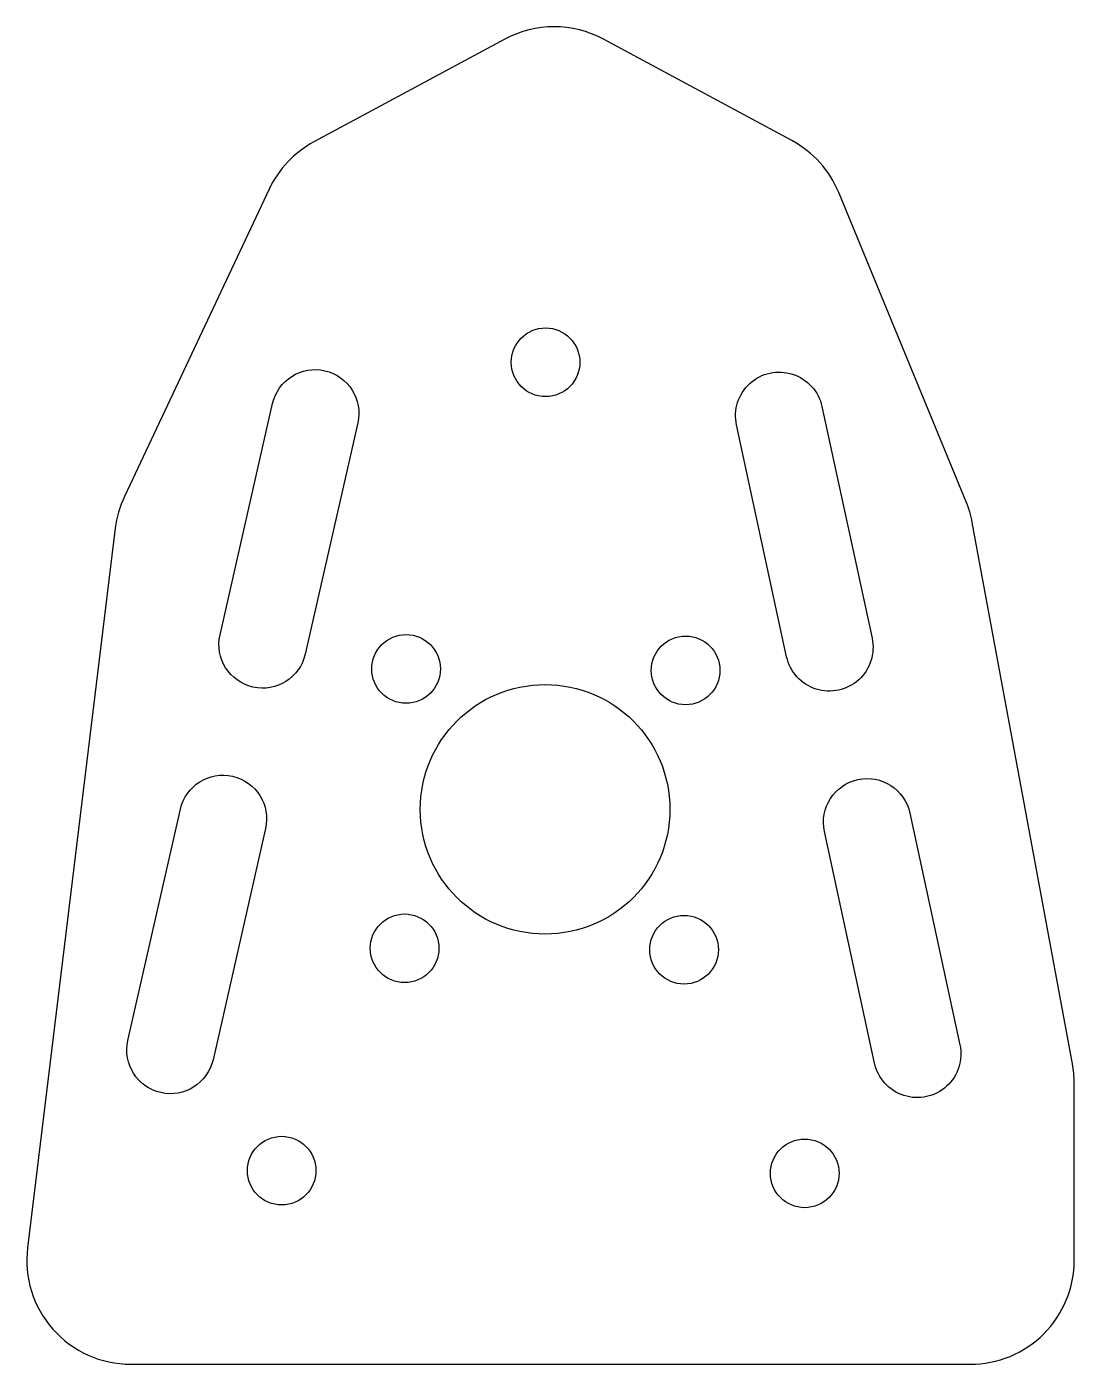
# Model space of a CAD drawing. Header units: millimetres. Extents: x -22.4 to 28, y -29 to 35.3.
import ezdxf

# ---------------------------------------------------------------- set-up
doc = ezdxf.new("R2010")
doc.units = ezdxf.units.MM
doc.layers.add('DECOUPE', color=7, linetype='Continuous')

msp = doc.modelspace()

# ---------------------------------------------------------------- linework, layer by layer
at = {"layer": 'DECOUPE'}
for points in [[(-18.097, 11.203), (-22.316, -23.395, 0.45022), (-17.353, -29), (23, -29, 0.414214), (28, -24), (28, -15.459, 0.04581), (27.916, -14.549), (23.095, 11.488, 0.051921), (22.802, 12.481), (16.68, 27.348, 0.173265), (14.427, 29.847), (5.37, 34.724, 0.252118), (0.63, 34.724), (-8.548, 29.782, 0.160613), (-10.702, 27.508), (-17.658, 12.727, 0.079791)], [(-6.442, 16.266), (-8.968, 5.15, -1), (-13.064, 6.08), (-10.538, 17.197, -1)], [(15.872, 17.058), (18.281, 5.915, -1), (14.176, 5.028), (11.767, 16.17, -1)], [(-10.874, -3.237), (-13.4, -14.353, -1), (-17.496, -13.423), (-14.969, -2.306, -1)], [(20.098, -2.491), (22.507, -13.633, -1), (18.402, -14.521), (15.993, -3.378, -1)]]:
    msp.add_lwpolyline(points, format="xyb", close=True, dxfattribs=at)
for centre, radius in [((2.584, 19.186), 1.65), ((-4.118, 4.439), 1.65), ((9.317, 4.368), 1.65), ((2.564, -2.314), 6), ((-4.189, -8.996), 1.65), ((9.246, -9.066), 1.65), ((-10.1, -19.688), 1.65), ((15.045, -19.82), 1.65)]:
    msp.add_circle(centre, radius, dxfattribs=at)

doc.saveas('drawing.dxf')
